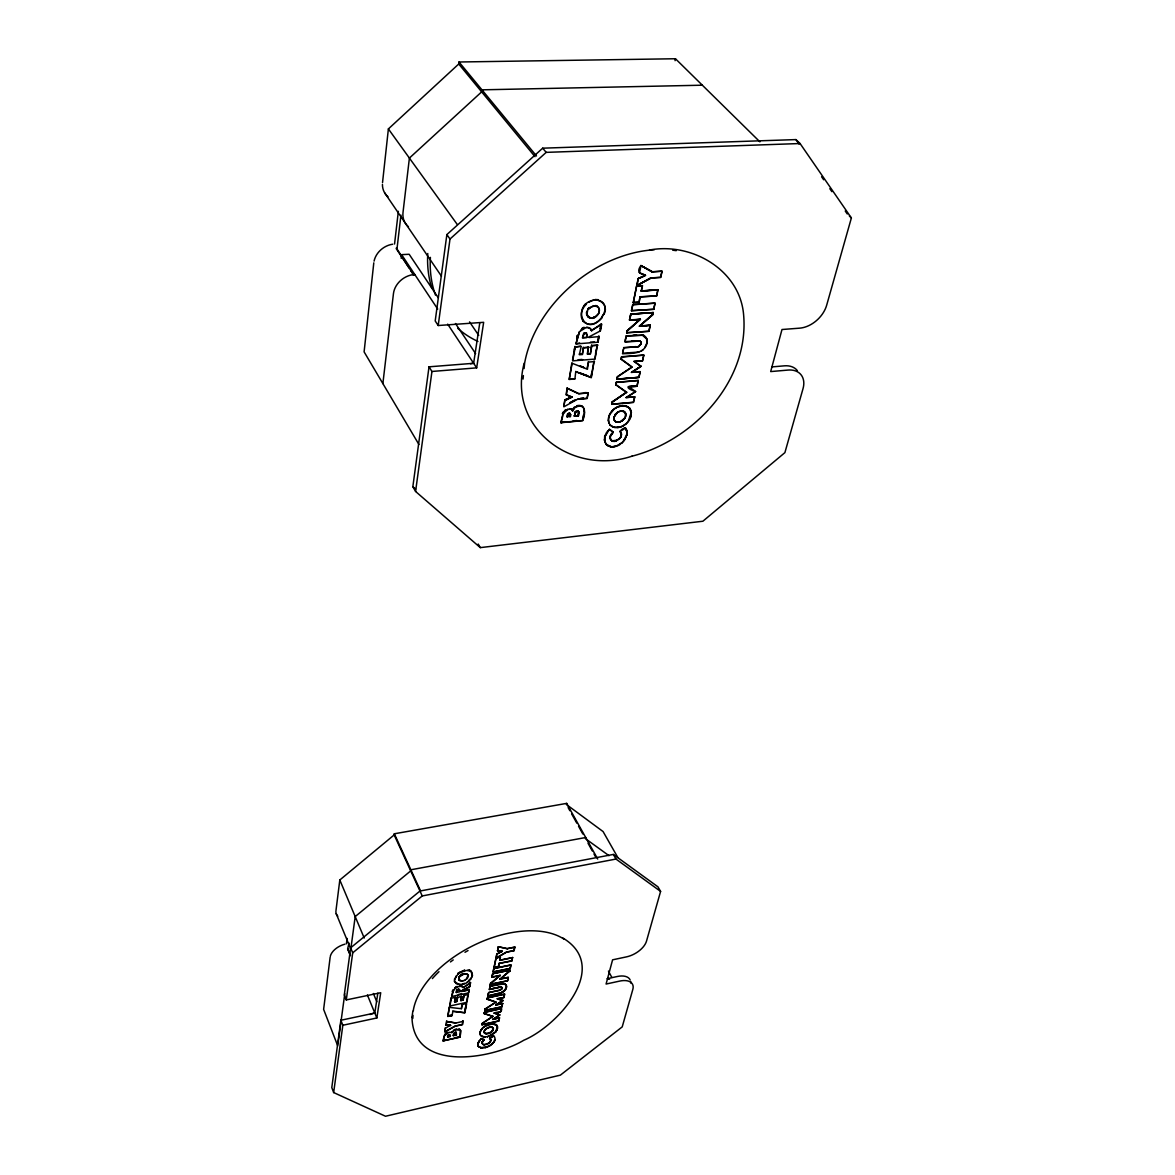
<?xml version="1.0" encoding="UTF-8"?>
<svg xmlns="http://www.w3.org/2000/svg" width="1175" height="1175" viewBox="0 0 1175 1175"><rect width="100%" height="100%" fill="white"/><g stroke="black" fill="none" stroke-linecap="round" stroke-linejoin="round"><path stroke-width="1.5" d="M578.423 411.764L578.423 415.891L574.017 415.803M578.732 413.306L578.614 411.676M458.691 979.362L458.852 978.408M467.973 975.97L468.002 975.088M468.149 975.03L466.387 979.142M587.148 335.242L586.002 332.951M482.279 1041.726L482.352 1043.958M482.073 1043.312L482.176 1042.342M484.173 1032.355L484.276 1031.342M484.32 1032.296L484.35 1031.474M477.726 1043.356L478.284 1046.411M477.74 1045.104L477.873 1043.312M477.887 1045.045L479.003 1040.991M480.134 1032.252L480.002 1034.059C479.811 1027.802 486.979 1024.145 492.457 1023.719M495.527 1031.841L497.422 1026.832M497.422 1028.58L497.568 1026.774M497.495 1028.404L496.761 1030.313L497.04 1025.452M490.724 1040.639L490.842 1039.816L490.342 1041.285L490.798 1040.477M490.871 1040.609L490.651 1039.243L490.753 1040.007M506.425 987.441L506.498 985.854M570.169 414.937L568.994 413.218L567.246 414.378M570.404 414.114L570.272 416.464L566.967 416.273M570.727 414.569L570.433 416.626L566.732 416.479M586.501 312.095L586.722 315.238M586.736 314.224L586.707 312.08M583.946 411.529L584.078 409.678M584.151 411.5L584.283 409.605M599.235 311.669C600.469 302.944 587.324 305.735 586.839 312.55M412.807 1018.446L413.027 1015.347M413.365 1010.706L413.438 1009.604A88.903 50.525 -26.5 0 1 476.404 944.054A88.903 50.525 -26.5 0 1 564.015 939.148M610.075 437.996L610.28 436.41M604.405 440.023L604.728 436.968M613.835 418.77L614.055 417.096M614.04 418.711L614.143 417.228M622.324 405.625C614.055 406.08 606.212 414.907 608.944 423.22M608.386 420.679L608.723 417.595M625.643 416.156L625.864 414.481M630.96 415.671L631.313 412.572M621.149 435.455L621.09 433.281M621.252 435.587L621.443 434.265M523.051 379.084L523.404 375.574M524.094 368.553L524.637 363.06A119.013 88.698 -39.5 0 1 654.299 249.732M373.797 262.848L364.103 351.868L418.946 444.517M382.536 182.58L388.382 128.927L458.735 64.008L458.999 61.996L675.463 58.75L759.887 141.822M394.55 244.018L398.354 211.309M400.939 215.113L397.106 247.881L396.357 247.954L413.879 275.273L410.956 270.838M382.874 383.579L393.449 293.632A20.225 16.612 -35.1 0 1 414.746 274.465L401.6 254.652L409.164 254.27L438.363 297.921M401.174 258.294L401.6 254.652M330.16 957.155L323.624 1009.369L337.739 1045.853M335.962 910.698L339.81 879.987L394.168 834.926L394.33 833.78L566.673 803.377L597.722 859.043M346.39 943.833L347.11 938.414M349.019 943.04L347.638 949.018L350.385 955.701M377.821 993.183L374.796 1013.026L340.868 1020.252L331.791 1087.58L333.656 1092.559L385.518 1116.25L560.357 1075.154L622.221 1026.877L632.84 989.35A18.198 9.973 -28.5 0 0 619.827 981.066L606.08 984.048L612.586 959.828L626.481 956.876A18.638 10.472 -29.1 0 0 646.529 941.058L660.6 891.399L657.956 886.846L613.335 854.431L419.974 891.032L350.635 947.828L344.29 994.917L346.287 999.925L380.715 992.728L376.837 1017.976L342.836 1025.261L333.656 1092.559M429.022 366.82L431.945 371.462L476.668 367.863L483.659 322.317L438.202 325.519L435.205 320.951L446.867 234.589L542.688 148.182L795.945 139.59L800.072 143.526L851.376 217.963L826.686 305.162A25.307 17.801 -43.6 0 1 799.632 328.163L781.992 329.514L770.683 371.579L788.087 370.066A24.293 16.817 -41 0 1 803.024 388.646L784.9 452.625L702.885 521.23L480.296 547.623L415.583 491.458L412.851 486.685L429.022 366.82L473.628 363.295L479.752 323.052M337.974 1044.061L344.774 993.712M346.287 999.925L352.706 952.837L350.635 947.828M415.583 491.458L431.945 371.462M438.202 325.519L449.996 239.024L546.184 152.368L800.072 143.526M412.014 1016.874L412.851 1011.102M524.168 363.207C507.057 428.082 572.313 476.183 632.106 456.15M574.311 349.915L574.986 346.405L572.548 360.211M576.661 338.606L577.278 335.389M459.616 1029.359L461.011 1031.165L459.998 1037.143L443.078 1040.903L444.312 1036.027L447.822 1032.796M462.759 1020.987L462.377 1024.497L455.166 1026.069L444.796 1031.9L445.501 1028.213L450.583 1025.099M450.231 1025.173L446.074 1025.158L446.573 1020.943M449.085 1015.553L452.228 1015.508L447.734 1016.478L449.467 1007.386L461.496 1008.723L461.922 1004.228M468.267 994.006L466.93 1002.334L449.717 1006.035L450.994 997.692M584.474 411.955L582.741 420.65L560.857 422.706L563.765 412.616M584.621 392.803L588.058 392.979L587.001 398.31L577.674 399.147L563.897 406.8L564.808 399.838L571.696 397.032L565.131 400.293M571.696 397.032L566.159 394.859L567.099 387.809M575.779 371.373L574.928 378.982L569.097 379.466L572.181 363.295L587.441 369.244L588.322 361.621M597.443 344.672L595.005 359.08L572.636 360.872L575.309 346.86L581.184 346.405L579.378 354.733L582.462 354.498L583.255 347.183M576.881 338.532L577.483 335.374M460.277 1029.932L459.866 1037.084L443.254 1040.771L443.959 1037.04M462.935 1020.855L462.509 1024.571L455.195 1026.172L444.987 1031.694L445.281 1027.728M455.827 1022.94L446.794 1021.428L446.25 1025.055L450.803 1025.584M466.255 1003.406L464.727 1012.688L452.845 1011.499L452.096 1015.435L447.91 1016.331L449.247 1006.902M449.893 1005.888L451.347 998.251L455.724 997.223L454.681 1001.908L457.046 1001.408L457.413 997.105L456.928 999.602M469.075 989.247L468.663 992.875L451.685 996.503L453.873 989.57M577.131 405.786C586.193 403.275 585.517 415.363 582.58 420.488L561.092 422.501L562.34 415.935M565.307 400.381L572.152 397.003L564.984 399.926L563.824 406.021M572.152 397.003L566.394 394.727L567.231 388.117M574.766 378.805L569.332 379.261L571.843 362.84M598.942 336.123L598.163 342.189L576.073 343.908L579.378 331.658L586.369 327.384A7.505 5.728 -39.1 0 1 590.687 328.838L591.715 330.63L601.394 323.801M452.698 991.979L451.641 995.886M447.646 1037.026L448.791 1035.16L450.407 1035.293L450.275 1036.438L447.44 1036.541M454.681 1001.908L455.033 998.398M567.055 416.934L567.745 414.863M450.084 1035.072L450.143 1036.379L447.822 1036.879L448.116 1035.807M461.481 996.238L457.633 997.59L456.913 1001.335L454.857 1001.776L455.21 998.251M458.544 989.673L460.012 990.026L459.763 991.773L456.355 992.493L457.339 990.261M567.29 416.728L567.496 415.627M587.353 335.213L586.898 337.533L582.447 337.871L583.226 334.684L585.576 333.083M586.736 337.343L582.697 337.651L583.931 334.038M457.06 999.675L457.545 997.178M460.571 1000.116L461.055 997.619M463.89 995.049L463.214 1000.087L460.791 1000.601L461.305 996.371M591.568 345.127L590.482 353.851L587.324 354.101L588.293 346.978M461.702 996.723L460.967 1000.454L463.082 1000.013L463.758 994.975M597.781 345.112L591.906 345.567L590.32 353.675L587.573 353.895L588.543 346.772M463.214 1000.087L463.464 996.488M456.37 1033.148L456.311 1035.013L453.462 1035.645L453.947 1033.677M462.994 999.602L463.596 996.562M591.098 348.549L591.745 345.303M455.944 1032.208L456.443 1035.072L453.242 1035.146M461.378 1008.591L462.142 1004.713L466.431 1003.259M578.1 415.436L578.614 412.822M456.311 1035.013L456.062 1032.105M578.423 415.891L578.952 412.131L578.115 410.853L575.427 411.367M600.205 328.809L600.807 325.725M465.227 1009.31L465.829 1006.285M582.771 418.462L583.461 414.981M590.966 377.248L591.51 373.503M595.519 353.367L596.401 349.9M598.104 340.339L598.663 337.533M600.41 328.78L601.071 325.46M468.531 992.802L468.898 989.394M470.25 982.608L469.78 986.53L461.129 991.039M598.002 341.998L598.707 336.329M600.234 330.792L601.115 324.183M574.34 416.258L575.882 411.926L577.968 411.03L578.746 412.219M578.262 415.715L574.575 416.067L575.06 413.6M461.702 990.819L469.927 986.559L470.441 982.359M594.844 358.904L597.208 344.877M588.616 337.093L600.41 330.88L601.732 324.256M452.625 1011.014L464.845 1012.821L466.651 1003.744M577.689 399.324L587.162 398.487L588.293 392.773L584.798 392.597M575.926 371.652L591.289 377.704L594.168 361.136M453.286 1035.777L453.594 1034.264M675.067 60.674L675.463 58.75M484.335 1013.467L484.467 1012.174L484.408 1013.614L492.824 1016.463M502.606 1003.553L501.901 1006.828L484.908 1010.515L485.128 1008.987L495.894 1002.128L487.258 999.279L487.493 997.722L504.648 994.197L503.928 997.502L497.231 998.838L502.841 1000.63L495.821 1004.963L502.606 1003.553L495.821 1004.963M507.453 980.699L508.246 977.277L499.889 979.142L508.32 977.409L507.585 980.773L490.357 984.43L490.533 983.123L500.3 975.279L490.474 984.151M612.351 401.923L611.778 404.391L612.19 401.85L626.437 392.362L615.759 384.739L616.273 382.301L638.172 380.421L637.026 386.281L628.933 386.839L635.66 391.569L626.672 397.341M616.934 379.128L617.448 376.676L631.856 367.085L621.105 359.227L621.619 356.73L643.812 355.085L642.549 360.931L634.383 361.459L641.153 366.321L632.077 372.167L640.213 371.623L638.95 377.395L617.037 379.261L638.847 377.263L640.213 371.623M640.331 319.159L627.156 330.895L626.716 332.966L627.039 330.762L639.92 319.512L629.565 320.261L640.434 319.292L629.697 319.923L630.887 314.239M493.324 1019.195L499.507 1017.844L498.802 1021.06L481.926 1024.776L482.279 1023.293L493.015 1016.272L482.352 1023.425L482.103 1024.644M484.247 1013.702L484.599 1012.248M484.908 1010.515L485.275 1009.002M487.258 999.279L487.625 997.795M504.912 989.791L506.278 987.162C506.998 993.125 482.528 1000.982 488.771 992.552L499.39 990.172M500.903 987.029L489.461 989.512L490.151 985.913M490.357 984.43L490.753 983.269M499.918 975.456L491.928 977.145L492.633 973.737L509.95 970.109L509.627 971.402M493.045 971.872L493.764 968.464L511.008 965.027L510.258 968.42L493.118 972.019L493.897 968.538M511.757 960.915L512.564 957.405L511.889 960.988L498.993 963.412L498.582 966.526L494.073 967.466L496.805 953.968L502.224 951.28L496.863 954.115M501.872 951.353L497.554 950.839L498.317 946.727L507.438 948.724L498.317 946.727M615.862 384.871L616.376 382.433L638.275 380.553M617.037 379.261L617.624 376.749L632.179 367.055L621.428 359.242L621.619 356.73M621.722 356.862L621.105 359.227M622.677 352.045L623.47 349.151M625.129 340.295L625.937 337.372M653.285 312.594L630.725 314.063L629.462 320.129L630.828 314.195L653.285 312.594L652.83 314.665L639.89 325.945L650.201 325.181L649.011 331.291L626.613 332.833M631.46 310.714L632.738 304.619L655.004 303.077L653.785 309.289L631.46 310.714L632.84 304.736L655.107 303.209L653.682 309.157M641.286 291.136L642.284 285.789L636.63 285.951L633.266 302.709L636.63 285.951L642.534 285.569L641.286 291.136L657.677 289.917M636.703 285.628L638.187 278.563C655.988 271.513 631.753 278.548 640.918 265.521L652.301 271.719L662.068 271.249L660.717 277.432L651.082 278.049L636.703 285.628L651.067 277.843L637.085 285.407M491.987 977.292L492.766 973.825L492.105 976.998M640.434 319.292L627.332 330.953L626.848 332.628L649.011 331.291M485.084 1010.382L485.128 1008.987M487.434 999.191L487.493 997.722M488.066 996.121L488.771 992.552L500.168 990.275L502.195 988.351L501.167 986.912M489.461 989.512L490.019 985.84L502.65 983.328M494.073 967.466L496.937 953.997M497.554 950.839L498.435 946.888M612.278 401.982L626.672 392.2L612.454 402.056L612.013 404.2L633.354 402.261L634.735 396.768L633.501 402.423L611.676 404.259M642.314 335.051C647.205 335.786 648.248 341.778 646.206 345.567C642.005 354.468 630.652 353.176 622.559 353.807L623.808 347.844L638.554 346.581L641.344 343.658M623.602 347.58L638.568 346.772L641.139 343.673L641.286 342.189L639.729 341.029L625.027 342.057L626.275 336.05L642.622 335.125M636.806 285.76L638.363 278.681L645.53 275.332L638.187 278.563M639.523 272.806L641.021 265.653L652.404 271.851M512.447 957.698L499.742 960.328C503.502 951.603 485.113 965.233 506.616 951.926M499.742 960.328L500.462 957.126L495.938 958.066M633.149 302.577L639.127 302.298L640.052 296.923L656.575 295.865L657.927 289.696L641.535 290.915M498.67 1020.987L499.434 1017.697M501.769 1006.755L502.548 1003.406M503.796 997.428L504.589 994.05L487.684 997.942M510.126 968.347L510.934 964.881L493.838 968.611M496.041 958.036L506.689 952.073L514.136 950.634L514.812 947.05L507.38 948.578M638.172 380.421L637.026 386.281M648.908 331.159L650.201 325.181M649.966 325.387L639.376 326.18L652.536 314.474L652.933 312.668L630.725 314.063M501.505 1008.62C503.326 1014.965 484.423 1013.643 500.741 1011.734L501.446 1008.473L484.526 1012.307M513.93 950.413L514.812 947.05M653.168 312.462L652.536 314.474M639.127 302.298L639.949 296.79L656.693 295.997L657.927 289.696M500.271 978.951L510.023 970.256M566.673 803.377L566.423 804.508L603.083 831.562L617.888 857.603M626.025 437.1L626.76 434.912A12.925 9.415 -36.7 0 0 626.187 429.213M587.573 310.861L586.942 314.166L589.028 317.573M603.832 314.533C609.649 304.971 597.576 295.601 589.16 302.166M574.546 413.145L574.883 412.131M574.737 413.145L575.06 412.175M604.538 436.982L605.184 435.014M604.64 437.115L609.443 429.198L613.277 432.092L610.368 436.542M610.178 436.571L610.633 435.337M608.621 417.742L609.722 414.613M613.952 417.242L617.83 411.882M452.331 991.509L452.757 990.246M452.478 991.48L452.904 990.246M494.469 1040.756L494.881 1039.552A9.62 5.302 -26.1 0 0 494.176 1036.57L493.456 1035.763L489.623 1038.494L493.471 1036.056M494.543 1040.888L495.028 1039.523M629.947 418.623L631.048 415.524M631.151 415.656C629.403 424.293 617.609 431.651 610.133 425.13M625.115 417.668L625.732 415.994M620.782 436.924L621.34 435.44M620.958 436.953L621.443 435.572M454.358 979.362L458.03 974.046M458.823 976.983L458.999 980.097L461.643 980.949M458.97 976.983L459.146 980.009M458.691 978.452L459.19 977.468M467.635 976.924L468.135 975.94M574.311 407.167C569.537 413.85 575.559 405.228 579.069 405.728M574.413 407.284L572.577 410.956L574.737 407.74M477.784 1043.488L481.207 1038.494L484.115 1039.772M453.374 1033.78L455.166 1032.208M482.103 1042.519L482.411 1041.711M482.249 1042.489L484.262 1039.552L482.896 1041.182M480.046 1032.428L480.781 1030.504M485.216 1029.579L484.129 1031.371L484.614 1030.446M492.266 1031.092L493.206 1029.359M492.942 1030.387L493.236 1028.536L491.517 1032.032L485.804 1033.692M451.42 1032.663L452.492 1031.782M456.737 990.217L456.532 992.346L456.957 990.701M625.027 439.097L626.113 436.982M501.461 988.953L501.901 988.102M501.593 989.232L502.063 988.058M606.491 433.222L604.831 437.1L605.154 442.417M610.545 435.455L611.235 434.236M579.554 331.732L575.985 343.247M562.384 413.703L563.28 412.087M562.561 413.732L563.442 412.146M562.693 414.158L567.687 409.458L571.197 409.135L572.254 410.075M493.838 1042.108L494.616 1040.742L493.97 1042.108M601.776 317L603.671 314.122M644.767 347.653L646.793 343.218L646.647 338.562M598.883 313.373L593.683 318.028M478.343 1042.328L481.28 1038.641L484.32 1039.699M609.634 414.716L613.556 409.546L616.258 407.784M628.302 421.311L631.122 412.631L629.389 408.092M615.274 414.114L613.732 418.638L614.819 421.149M614.672 415.7L616.655 413.115M624.263 419.049L625.027 417.536M625.203 417.566L620.238 421.913M619.886 438.055L620.679 436.792M619.989 438.187L620.855 436.821M482.337 1041.872L482.837 1041.035M444.165 1036.042L444.796 1035.058M452.977 990.745L456.106 987.646M456.37 975.676L454.328 981.11L457.839 984.107M470.676 979.172L472.526 975.558L470.896 971.373M567.569 414.834L569.934 413.762M459.043 977.468L460.673 975.72M480.707 1030.666L481.956 1028.83M495.6 1031.988L496.834 1030.167M575.207 412.587L578.115 410.853M623.602 440.831L626.569 434.926A12.719 9.253 -36.7 0 0 626.011 429.33M625.1 439.009L622.104 442.681M625.188 439.142L622.207 442.784L615.817 446.25M484.541 1030.592L486.112 1028.933M492.34 1031.239L493.015 1030.24M489.843 1042.225L490.548 1041.432L489.079 1042.974L489.975 1042.24M606.227 433.032L607.622 431.107M451.817 1032.458L453.242 1031.092M447.748 1035.322L448.571 1034.676M492.898 1043.297L493.911 1041.975L488.785 1046.455M611.176 434.309L613.277 432.092M583.623 306.19L585.943 303.605L583.784 306.264M586.413 304.178C581.919 308.276 579.128 315.84 583.167 321.142M602.29 317.529C583.153 339.648 570.36 302.504 595.578 299.948C617.448 301.299 596.459 334.978 582.653 320.848M587.955 308.834L589.189 307.498M588.117 308.922L589.307 307.63M588.308 309.275L592.641 306.146L596.048 305.911M611.47 412.028L613.644 409.678M620.033 438.128L616.155 440.992M620.136 438.26L614.672 441.477M626.143 423.632L628.346 421.252M607.872 431.328L609.428 429.448L613.012 432.165L610.075 436.424L610.985 440.258M444.576 1034.558L447.602 1032.311M505.03 989.805L502.254 992.023M468.81 980.303L470.573 978.716M459.822 984.415C471.704 985.884 479.518 965.63 462.363 971.534M459.587 976.072L460.453 975.235M459.689 976.528L464.228 973.943L467.459 974.222M481.897 1028.947L483.557 1027.288M495.644 1031.87L487.522 1036.747M495.718 1032.003L492.09 1034.852M492.384 1031.121L490.445 1032.575M485.099 1029.564L489.461 1027.067M491.708 1044.428L492.942 1043.18M501.593 988.968L500.051 990.084M352.706 952.837L422.236 895.952L615.964 859.057L660.6 891.399M499.962 979.289L509.7 971.27M564.455 410.692L565.836 409.59M564.778 411.162L567.657 409.297M620.136 444.018L622.001 442.534M580.817 329.984L584.386 327.781M567.701 413.718L569.743 413.115L570.521 414.628M568.01 414.173L569.346 413.497M641.212 351.134L643.239 349.621M445.545 1033.706L446.529 1032.972M445.648 1034.162L446.676 1033.383M490.386 1045.53L491.796 1044.472M623.543 425.512L626.158 423.617M454.666 988.043L455.871 987.162M454.784 988.483L457.442 986.868M448.292 1035.395L449.276 1034.984M623.044 420.107L620.224 421.737M621.883 421.34L625.291 417.698L625.57 413.159M616.537 413.012C618.99 410.721 623.969 409.546 625.673 413.292M583.476 333.465L584.269 332.892M488.051 1043.503L489.006 1042.842L487.052 1044.281L483.615 1044.604M467.033 982.183L469.031 980.787M457.707 973.517L464.668 970.183M457.809 973.561L459.822 972.151M457.927 974.002L460.057 972.65M619.989 431.284C634.338 423.925 615.788 429.786 621.178 433.413M465.344 979.862L467.371 978.334L468.384 975.514L466.504 974.002L464.198 974.046M483.527 1027.376L485.495 1025.937M460.35 975.177L464.008 973.443M485.951 1028.742L488.183 1027.464M454.196 1033.192L455.415 1032.59M457.016 989.732L458.353 989.071M457.237 990.217L458.573 989.556M641.051 366.189L631.43 372.416L640.816 366.35L633.81 361.312L642.446 360.798L643.812 355.085M634.412 396.842L626.025 397.591L635.66 391.569M453.153 1031.048L454.196 1030.475M485.202 1009.134L496.144 1002.069L487.199 999.132M495.894 1005.11L503.032 1000.424L496.32 1004.757M494.087 1013.085L499.728 1014.965L492.824 1019.401L499.977 1014.906L494.602 1013.232M591.275 330.454L601.468 324.638M457.472 986.971L458.94 986.413A5.581 3.202 -25.8 0 1 462.333 986.662L463.2 987.485L470.661 982.843M458.926 986.515A5.405 3.099 -25.8 0 1 462.201 986.765L463.141 987.646L470.47 983.093M620.327 444.282C616.243 447.087 609.913 448.292 606.124 444.4M487.038 1047.204L490.254 1045.324M569.831 402.761L574.34 400.308M569.699 403.025L575.823 399.691M455.812 987.088L457.222 986.383M486.993 1044.134L488.124 1043.576M500.579 992.948L502.312 992.097M489.916 1035.997L492.149 1034.911M485.569 1026.083L492.531 1023.866M489.329 1033.207L490.504 1032.634M459.983 972.562L464.889 970.682M464.184 980.523L465.418 979.935M461.437 974.428L462.671 973.84M461.657 974.927L462.891 974.325M582.183 328.236L584.048 327.34M582.257 328.383L584.078 327.531M617.565 440.14L611.852 440.875M453.917 1029.917L456.311 1028.992M454.137 1030.402L455.268 1029.858M620.635 426.848L623.572 425.497M616.155 407.652L622.177 405.683L627.626 406.756L625.1 405.786M617.991 412.161L621.134 410.956M593.316 317.397L594.888 316.692M593.331 317.573L594.961 316.853M576 406.873L580.744 405.786M488.683 1046.235L480.839 1047.792M631.9 456.223C693.544 440.331 749.459 381.258 743.613 314.782C739.883 269.765 691.59 242.109 649.496 250.025M454.784 1032.913L456.267 1032.59M447.837 1032.884L449.012 1032.414M486.979 1044.046L484.658 1044.575M487.449 1036.6L489.843 1035.763M488.08 1033.501L489.314 1033.119M488.271 1027.699L490.739 1027.053M487.933 995.827L500.565 992.846M498.846 993.8C502.68 992.993 508.085 989.262 506.117 984.797M455.298 1029.946L457.839 1029.315M462.289 984.018L464.757 983.284M462.142 971.049L464.639 970.3M462.862 980.919L464.169 980.42M485.143 1047.762L487.023 1047.116M584.327 333.068L586.736 333.215M584.665 333.524L586.34 333.392M614.569 441.345L616.243 440.963M446.368 1039.552L443.078 1040.903M454.71 1037.789L459.792 1036.658M492.824 1019.401L499.507 1017.844M498.729 1020.913L481.853 1024.644L482.352 1023.425M484.658 1012.38L501.27 1008.605M463.156 1021.339L455.768 1023.058L446.911 1021.574M607.078 978.716L617.374 976.484A18.154 9.987 -28.5 0 1 630.123 979.818M449.012 1015.67L452.008 1015.009M484.834 1010.382L501.901 1006.828M620.62 426.672L614.54 427.421M617.521 427.509L620.708 426.804M498.729 993.418L488.242 995.974M497.172 998.691L503.928 997.502M618.608 422.251L620.327 421.869M620.341 422.045L615.729 421.781M490.298 986.207L504.31 983.783M458.265 994.564L461.643 993.742M489.314 989.218L500.271 987.103M463.978 995.46L468.502 994.491M454.637 1001.276L456.913 1001.335L454.461 1001.423M462.862 999.528L460.791 1000.601M619.166 406.462L622.28 405.816M490.298 984.283L507.585 980.773M461.922 991.303L469.295 989.732M461.349 991.524L469.119 989.879M490.166 986.133L500.991 983.828M491.928 977.145L500.374 975.412M577.116 405.61L581.889 405.83M499.669 960.181L512.638 957.552M493.999 967.333L498.508 966.379L499.199 963.632M506.631 952.029L514.136 950.634M638.921 352.001L622.603 353.322M507.306 948.695L514.885 947.197M591.936 318.366C598.046 318.131 603.245 307.747 595.607 305.662M613.423 446.544L615.817 446.089M613.379 446.72L615.92 446.221M485.172 1047.659L480.898 1047.924M486.847 1033.765L488.154 1033.633M485.113 1036.908L487.537 1036.644M489.505 1027.317L491.693 1027.244L493.309 1028.668M456.502 1029.579L460.644 1030.343M462.891 980.802L459.616 980.64M500.814 983.651L502.797 983.622M500.756 986.736L489.637 989.365M500.095 986.927L501.284 986.809M412.866 274.671L413.982 274.553M564.352 421.707L561.092 422.501M573.312 420.87L576.896 420.532M564.191 421.898L560.857 422.706M573.312 421.047L576.954 420.709M580.45 398.413L583.564 398.134M580.523 398.589L583.667 398.31M626.025 397.591L634.735 396.768M628.361 386.707C653.887 386.193 612.513 383.285 635.234 391.466M588.293 392.773L578.805 393.61L567.422 388.264M588.058 392.979L578.717 393.801L567.554 388.572M772.225 366.879L784.386 365.836A24.234 16.832 -41 0 1 797.34 370.595M631.43 372.416L639.876 371.697M627.744 352.926L631.166 352.647M578.041 359.77L581.698 359.477M579.187 359.873L582.624 359.594M621.883 357.038L643.474 355.158M594.506 361.592L588.646 362.062L586.957 368.509M448.982 1032.517L451.479 1032.296M632.297 346.904L635.778 346.625M579.598 342.968L576.073 343.908M590.438 342.116L594.433 341.998M631.944 341.058L635.381 340.794M575.486 347.036L580.612 346.155M592.082 345.744L597.546 345.318M588.881 347.227L583.593 347.638L582.286 354.321L579.29 354.072M583.755 347.815L588.631 347.433M588.954 337.533L599.279 336.564M633.075 335.257L636.586 334.993M650.318 325.313L639.376 326.18L652.83 314.665M638.965 302.107L633.516 302.489M641.168 291.003L658.029 289.828M650.965 277.917L660.614 277.3L661.966 271.117L652.198 271.924M459.043 989.027L456.59 990.217L456.355 992.493M702.342 85.202L481.956 89.829L481.662 91.87L409.399 158.082L403.01 212.425A20.9 17.596 -39.1 0 0 408.43 226.702M610.471 446.647L613.526 446.676M617.125 422.031L618.74 422.207M613.086 441.301L614.716 441.301M621.002 411.015L622.706 411.015M621.105 411.147L623.866 411.617M622.221 405.492L625.291 405.728M591.98 318.161L587.794 316.883L586.604 313.71M595.226 299.507L598.383 299.713M595.182 299.713L598.295 299.919M639.832 340.838L625.056 341.587M486.905 1033.648L484.394 1032.898M483.233 1036.658L485.172 1036.805M485.246 1036.952L481.574 1036.188M490.621 1027.023L491.782 1027.126M479.297 1047.219L482.852 1047.821M494.499 1024.027L492.398 1023.836L496.966 1025.672M484.673 1044.825L482.896 1044.443M459.895 984.312L456.091 983.578M467.327 970.403L469.398 970.609M502.592 983.446L506.263 985.076M569.185 409.12L571.079 409.326M448.777 1024.997L446.074 1025.158M585.194 332.833L586.457 333.201M497.73 950.737L502.224 951.28M497.48 950.692L502.298 951.427M503.106 1000.571L497.686 998.838M484.173 1013.555L493.074 1016.404M615.862 421.619L617.227 422.163M610.559 446.471L606.3 444.253M608.018 445.839L610.648 446.603M612.19 426.437L614.731 427.377M622.515 411.059L623.998 411.441M580.656 405.977L583.241 407.328L584.401 410.119M613.174 441.124L611.059 439.993M611.94 441.007L613.188 441.433M625.188 405.595L629.653 408.092M459.175 989.629L459.41 991.201M485.04 1033.53L485.863 1033.824M458.691 1029.021L459.733 1029.256M458.896 1029.506L459.836 1029.843M590.041 317.632L587.632 316.281M588.543 317.309L590.379 318.072M491.62 1027.097L492.604 1027.435M483.204 1036.908L480.546 1035.381L480.09 1033.853M480.928 1047.674L478.357 1046.191M595.696 305.471L597.091 305.985M580.803 373.239L587.485 375.721M580.935 373.518L587.617 376M576.117 371.814L591.157 377.425L593.933 361.342M580.244 365.998L583.608 367.261M580.391 366.277L583.74 367.525M482.837 1044.311L483.777 1044.634M494.337 1023.983L496.041 1024.615M459.396 980.156L460.365 980.376M642.402 334.86L644.311 335.609M455.871 983.093L457.618 983.622M469.178 970.124L470.808 970.785L469.075 970.227M504.06 983.607L505.47 984.283M504.207 983.886L505.338 984.386M639.42 272.673L645.53 275.332M652.316 272.057L640.918 265.521M562.722 937.929C611.499 967.025 557.332 1026.142 523.8 1040.242C492.487 1059.027 413.262 1073.333 411.984 1017.271M570.874 408.68L572.577 410.956M570.756 408.871L572.592 410.369M501.299 987.206L502.077 987.573M626.774 392.332L616.082 384.768L616.273 382.301M609.002 855.679L585.444 838.642L585.708 837.511L410.868 869.779L410.677 870.925L355.202 916.573L351.046 947.285A16.347 9.855 -24.1 0 0 351.002 948.945M614.716 421.017L615.832 421.913M614.877 420.87L615.964 421.752M610.295 424.998L612.278 426.569M623.778 411.485L624.836 412.366M610.897 440.126L612.072 440.845M627.523 406.623L629.477 408.224M570.051 413.571L569.611 413.292M493.397 1035.909L494.381 1036.614M412.851 486.685L415.597 489.064M492.413 1027.391L493.177 1027.934M480.487 1035.234L481.765 1036.247M478.21 1046.264L479.473 1047.263M458.779 979.598L459.528 980.053M495.982 1024.468L497.113 1025.584M849.334 215.98L851.376 217.963M505.206 984.092L506.117 985.164M489.813 1038.48L490.709 1039.39M489.564 1038.362L490.562 1039.464M542.688 148.182L546.184 152.368M458.999 61.996L536.476 155.952M458.735 64.008L534.977 156.657M653.785 309.289L631.798 310.641M626.069 335.786L642.519 335.316L646.661 338.929M638.95 377.395L617.272 379.07L617.448 376.676M640.331 341.293L641.08 342.292M625.188 428.067L626.099 429.462A12.719 9.253 -36.7 0 1 626.672 435.058M620.341 431.431L621.369 433.325M388.382 128.927L457.178 224.352M446.867 234.589L449.996 239.024M795.945 139.59L799.029 144.055M821.619 176.793L823.675 179.76M829.829 188.69L831.885 191.657M845.236 211.001L847.278 213.982M384.651 192.832L441.477 276.228M469.545 321.877L478.724 335.389M455.474 323.522L475.611 353.616M414.746 274.465L437.702 309.084M447.69 324.138L476.668 367.863M396.269 248.674L408.988 267.885M625.188 427.685L626.29 429.345A12.925 9.415 -36.7 0 1 626.863 435.044M614.231 419.842L614.98 421.002M605.052 442.285L606.388 444.4M606.227 444.532L604.317 439.891M624.909 412.087L625.482 413.394M609.047 422.985L610.222 425.262M610.442 438.995L611.162 440.126M629.55 407.96L630.696 410.266M478.196 544.054L480.296 547.623M591.613 330.909L590.511 328.985A7.256 5.537 -39.1 0 0 586.325 327.575M613.335 854.431L615.964 859.057M568.142 807.607L569.875 810.706M571.608 813.82L576.793 823.117M578.526 826.231L582.844 833.986M588.014 843.253L592.303 850.935M594.007 854.019L595.725 857.089M608.444 971.049L611.852 977.438M511.683 960.768L498.993 963.412M510.258 968.42L493.294 971.872M509.774 971.417L509.774 970.256L492.633 973.737M394.33 833.78L420.547 890.885M468.091 994.153L466.578 1001.776M394.168 834.926L422.236 895.952M484.247 1032.149L484.599 1032.957M484.1 1032.208L484.452 1033.031M467.694 974.369L468.223 975.573M454.49 981.052L455.077 982.447M339.81 879.987L364.206 938.017M493.103 1027.787L493.456 1028.61M477.814 1044.913L478.416 1046.337M373.386 993.492L376.808 1001.776M336.226 913.709L350.605 948.622M367.393 994.99L376.837 1017.976M347.697 948.607L350.444 955.29M496.907 1025.525L497.48 1026.965M340.868 1020.252L342.836 1025.261M505.97 984.87L506.484 986.192M613.938 418.579L614.128 420.092M610.163 437.79L610.354 439.244M608.488 420.488L609.135 423.117M625.394 413.262L625.761 414.672M630.799 410.031L631.416 412.704M621.281 433.178L621.546 434.397M501.798 987.367L502.033 988.381M387.985 196.724A20.43 17.463 -39.8 0 1 382.433 184.416M374.076 261.1A19.769 16.523 -35.5 0 1 392.714 244.209M431.783 288.022A123.581 98.803 -41.6 0 1 427.773 253.521M477.946 341.44A123.933 98.862 -41.6 0 1 457.795 328.354M435.455 295.087A123.933 98.862 -41.6 0 1 430.403 257.384M470.455 363.765A21.532 16.802 -34.3 0 1 473.628 363.295M672.673 250.187A119.013 88.698 -39.5 0 1 676.227 250.672M330.351 956.127A15.716 9.459 -23.6 0 1 344.921 944.171M337.783 916.192A16.053 9.929 -23.9 0 1 335.903 911.741M369.993 1014.539A16.259 9.312 -24.1 0 1 374.796 1013.026M630.623 981.331A18.154 9.987 -28.5 0 1 630.711 983.005M607.769 979.025A15.187 8.387 -28.3 0 1 609.59 979.186M432.371 978.584A87.405 49.629 -26.5 0 1 438.98 971.696M450.451 961.958A87.405 49.629 -26.5 0 1 453.227 959.916M464.977 952.308A87.405 49.629 -26.5 0 1 468.047 950.56M459.733 985.781A5.581 3.202 -25.8 0 1 462.113 986.178M459.689 985.898A5.405 3.099 -25.8 0 1 461.981 986.28"/></g></svg>
